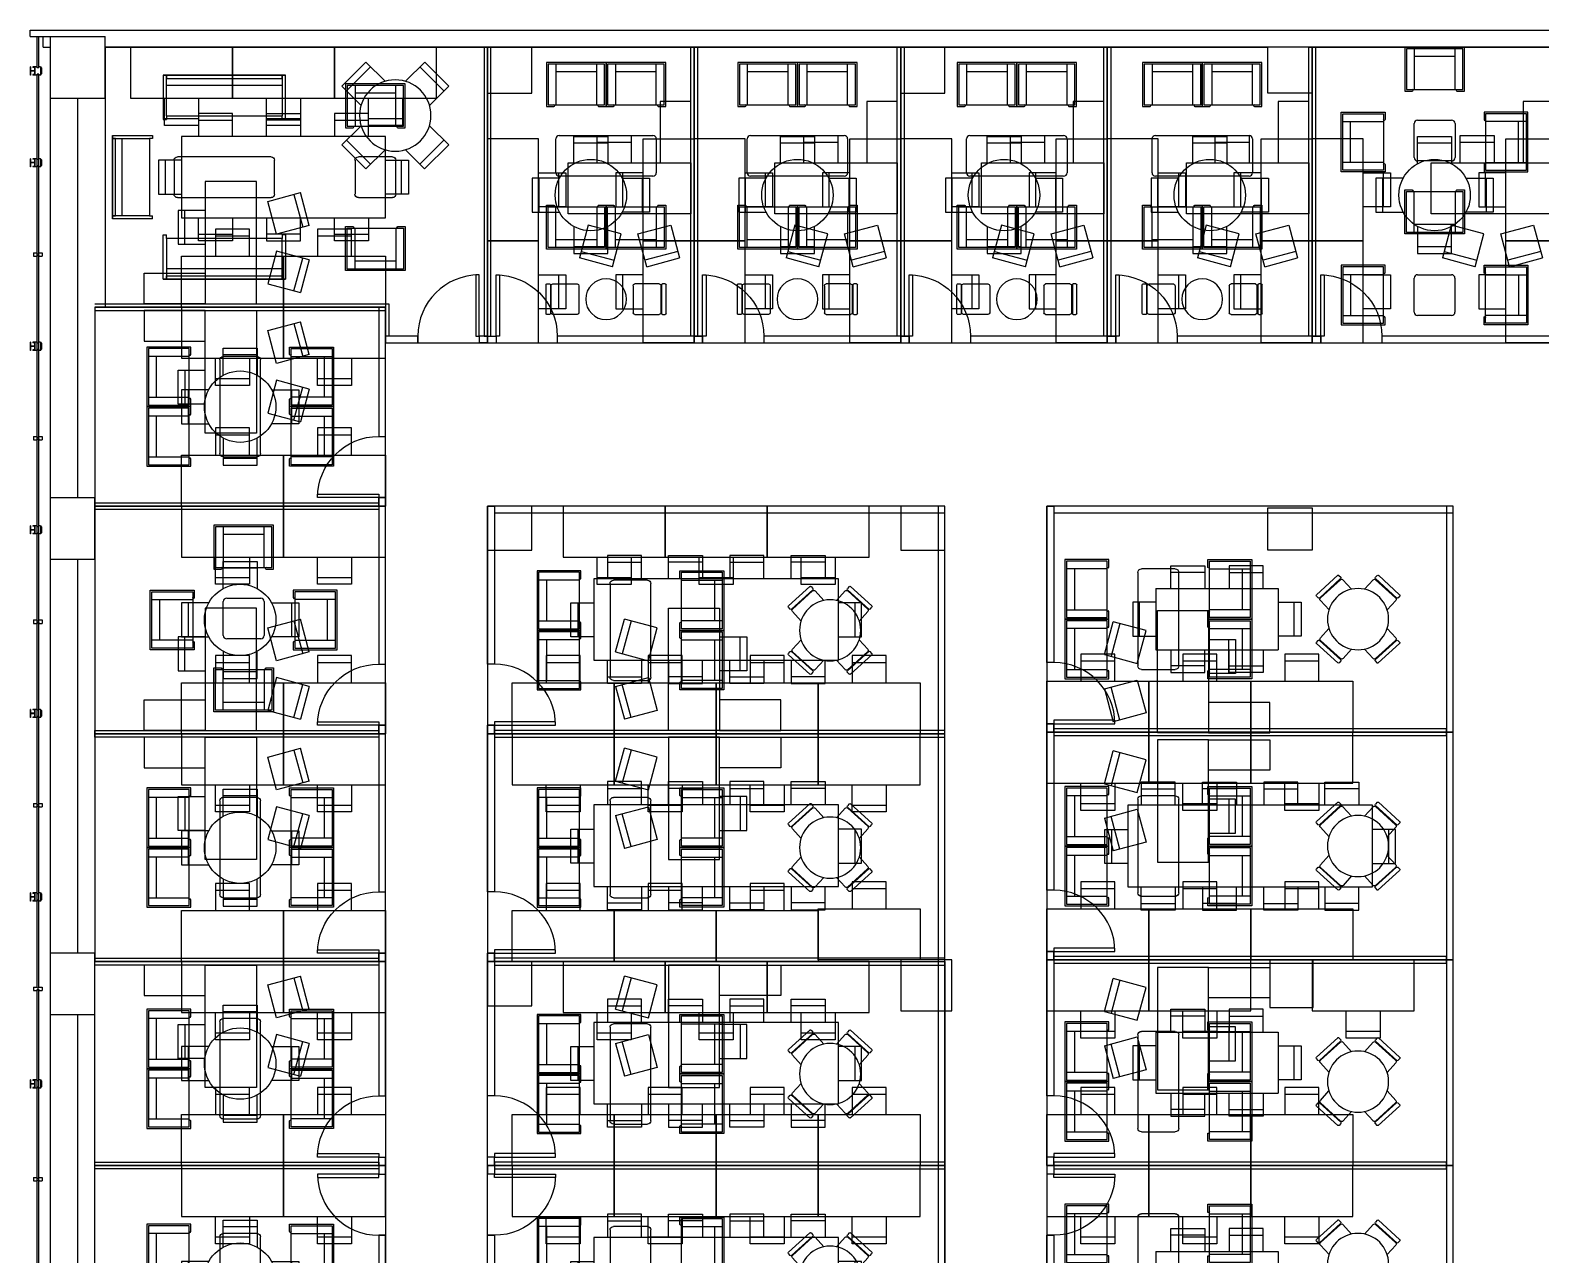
# Model space of a CAD drawing. Header units: feet. Extents: x 0 to 197, y 0 to 205.
# Drawn here: x -0.3 to 73.7, y 144.5 to 204.5 of the extents above; entities that cross this region are included whole.
import ezdxf

# ---------------------------------------------------------------- set-up
doc = ezdxf.new("R2010")
doc.units = ezdxf.units.FT
doc.header["$LTSCALE"] = 0.003281
doc.header["$MEASUREMENT"] = 0
for name, color, linetype, true_color in [('0-PF-CELLULAR$0-PF-CELL', 6, 'Continuous', 0xff00ff), ('0-PF-PARITION-WALLS', 70, 'Continuous', 0x7fff00), ('FURN$0-FURN-BENCHING', 15, 'Continuous', 0xbf3f3f), ('FURN$0-FURN-BREAKOUT', 18, 'Continuous', 0x000000), ('FURN$0-FURN-CONFERENCE', 4, 'Continuous', 0x00ffff), ('FURN$0-FURN-OFFICE', 254, 'Continuous', 0xbfbfff), ('PF-PLAN$0-PF-DARK', 18, 'Continuous', 0x000000), ('PF-PLAN$0-PF-LIGHT', 254, 'Continuous', 0xe6e6e6), ('PF-PLAN$0-PF-MEDIUM', 9, 'Continuous', 0xbebebe)]:
    doc.layers.add(name, color=color, linetype=linetype, true_color=true_color)

# ---------------------------------------------------------------- blocks, each defined once
blk = doc.blocks.new('FLOORED-FURN-BENCHING')
at = {"layer": 'FURN$0-FURN-BENCHING'}
blk.add_line((0.333, 0), (0.333, 1.667), dxfattribs=at)
for points in [[(3.833, 3.333), (3.833, -1.667), (1.333, -1.667), (1.333, 3.333), (3.833, 3.333)], [(1.333, 1.667), (0, 1.667), (0, 0), (1.333, 0)]]:
    blk.add_lwpolyline(points, dxfattribs=at)
blk = doc.blocks.new('FLOORED-FURN-BREAKOUT-THREE-COUCH')
at = {"layer": 'FURN$0-FURN-BREAKOUT'}
for p, q in [((7.044, 8.482), (2.956, 8.482)), ((2.956, 8.482), (2.956, 6.514)), ((2.956, 8.482), (3.107, 8.482)), ((3.107, 8.482), (3.107, 6.669)), ((3.107, 8.331), (3.107, 8.482)), ((3.107, 8.482), (6.893, 8.482)), ((6.893, 8.331), (3.107, 8.331)), ((6.893, 6.669), (6.893, 8.482)), ((6.893, 8.482), (7.044, 8.482)), ((6.893, 8.482), (6.893, 8.331)), ((7.044, 6.514), (7.044, 8.482)), ((3.107, 8.028), (6.893, 8.028)), ((3.107, 6.514), (3.107, 6.665)), ((3.107, 6.665), (6.893, 6.665)), ((6.893, 6.665), (6.893, 6.514)), ((0, 6), (0, 0)), ((0, 5.833), (0, 6)), ((0, 6), (2.167, 6)), ((2.167, 6), (2.167, 5.833)), ((2.956, 6.514), (3.107, 6.514)), ((7.044, 6.514), (6.893, 6.514)), ((7.833, 6), (7.833, 5.833)), ((10, 6), (7.833, 6)), ((10, 5.833), (10, 6)), ((10, 6), (10, 0)), ((1.996, 5.833), (0, 5.833)), ((0, 5.833), (0.167, 5.833)), ((0, 0.167), (0, 5.833)), ((0.167, 5.833), (0.167, 0.167)), ((0.5, 0.167), (0.5, 5.833)), ((2, 0.167), (2, 5.833)), ((2, 5.833), (2.167, 5.833)), ((4, 0.705), (4, 5.295)), ((4.167, 5.462), (5.833, 5.462)), ((6, 5.295), (6, 0.705)), ((8, 5.833), (7.833, 5.833)), ((8, 0.167), (8, 5.833)), ((8.004, 5.833), (10, 5.833)), ((9.5, 0.167), (9.5, 5.833)), ((9.833, 5.833), (9.833, 0.167)), ((10, 5.833), (9.833, 5.833)), ((10, 0.167), (10, 5.833)), ((0, 0), (0, 0.167)), ((0, 0.167), (1.996, 0.167)), ((0.167, 0.167), (0, 0.167)), ((2.167, 0), (0, 0)), ((2.167, 0.167), (2, 0.167)), ((2.167, 0), (2.167, 0.167)), ((5.833, 0.538), (4.167, 0.538)), ((7.833, 0.167), (8, 0.167)), ((7.833, 0), (7.833, 0.167)), ((7.833, 0), (10, 0)), ((10, 0.167), (8.004, 0.167)), ((9.833, 0.167), (10, 0.167)), ((10, 0), (10, 0.167))]:
    blk.add_line(p, q, dxfattribs=at)
for centre, start, end in [((4.167, 5.295), 90, 180), ((5.833, 5.295), 0, 90), ((4.167, 0.705), 180, 270), ((5.833, 0.705), 270, 0)]:
    blk.add_arc(centre, 0.167, start, end, dxfattribs=at)
blk = doc.blocks.new('FLOORED-FURN-BREAKOUT-LOUNGE-TWO')
at = {"layer": 'FURN$0-FURN-BREAKOUT'}
for p, q in [((0.462, 9.077), (0.462, 7.077)), ((2.462, 7.077), (2.462, 9.077)), ((2.462, 8.692), (0.462, 8.692)), ((0.462, 3.744), (0.462, 5.41)), ((0.628, 5.577), (2.295, 5.577)), ((2.462, 5.41), (2.462, 3.744)), ((2.295, 3.577), (0.628, 3.577)), ((0.462, 0.077), (0.462, 2.077)), ((2.462, 2.077), (2.462, 0.077)), ((2.462, 0.462), (0.462, 0.462))]:
    blk.add_line(p, q, dxfattribs=at)
for points in [[(2.557, 7.077, 1), (2.557, 7), (2.923, 7), (2.923, 9.154), (0, 9.154), (0, 7), (0.365, 7, 1), (0.365, 7.077)], [(2.557, 2.077, -1), (2.557, 2.154), (2.923, 2.154), (2.923, 0), (0, 0), (0, 2.154), (0.365, 2.154, -1), (0.365, 2.077)]]:
    blk.add_lwpolyline(points, format="xyb", dxfattribs=at)
for points in [[(2.846, 9.077), (0.077, 9.077), (0.077, 7.077), (2.846, 7.077), (2.846, 9.077)], [(2.846, 0.077), (0.077, 0.077), (0.077, 2.077), (2.846, 2.077), (2.846, 0.077)]]:
    blk.add_lwpolyline(points, dxfattribs=at)
for centre, start, end in [((0.628, 5.41), 90, 180), ((2.295, 5.41), 0, 90), ((0.628, 3.744), 180, 270), ((2.295, 3.744), 270, 0)]:
    blk.add_arc(centre, 0.167, start, end, dxfattribs=at)
blk = doc.blocks.new('FLOORED-FURN-BREAKOUT-LOUNGE-FOUR')
at = {"layer": 'FURN$0-FURN-BREAKOUT'}
for p, q in [((0.462, 9.077), (0.462, 7.077)), ((2.462, 7.077), (2.462, 9.077)), ((2.462, 8.692), (0.462, 8.692)), ((-3.038, 5.506), (-1.038, 5.506)), ((-2.654, 3.506), (-2.654, 5.506)), ((0.462, 3.744), (0.462, 5.41)), ((0.628, 5.577), (2.295, 5.577)), ((2.462, 5.41), (2.462, 3.744)), ((5.962, 5.506), (3.962, 5.506)), ((5.577, 3.506), (5.577, 5.506)), ((-1.038, 3.506), (-3.038, 3.506)), ((2.295, 3.577), (0.628, 3.577)), ((3.962, 3.506), (5.962, 3.506)), ((0.462, 0.077), (0.462, 2.077)), ((2.462, 2.077), (2.462, 0.077)), ((2.462, 0.462), (0.462, 0.462))]:
    blk.add_line(p, q, dxfattribs=at)
for points in [[(2.557, 7.077, 1), (2.557, 7), (2.923, 7), (2.923, 9.154), (0, 9.154), (0, 7), (0.365, 7, 1), (0.365, 7.077)], [(-1.038, 3.41, -1), (-0.962, 3.41), (-0.962, 3.044), (-3.115, 3.044), (-3.115, 5.967), (-0.962, 5.967), (-0.962, 5.602, -1), (-1.038, 5.602)], [(3.962, 3.41, 1), (3.885, 3.41), (3.885, 3.044), (6.038, 3.044), (6.038, 5.967), (3.885, 5.967), (3.885, 5.602, 1), (3.962, 5.602)], [(2.557, 2.077, -1), (2.557, 2.154), (2.923, 2.154), (2.923, 0), (0, 0), (0, 2.154), (0.365, 2.154, -1), (0.365, 2.077)]]:
    blk.add_lwpolyline(points, format="xyb", dxfattribs=at)
for points in [[(2.846, 9.077), (0.077, 9.077), (0.077, 7.077), (2.846, 7.077), (2.846, 9.077)], [(-3.038, 3.121), (-3.038, 5.89), (-1.038, 5.89), (-1.038, 3.121), (-3.038, 3.121)], [(5.962, 3.121), (5.962, 5.89), (3.962, 5.89), (3.962, 3.121), (5.962, 3.121)], [(2.846, 0.077), (0.077, 0.077), (0.077, 2.077), (2.846, 2.077), (2.846, 0.077)]]:
    blk.add_lwpolyline(points, dxfattribs=at)
for centre, start, end in [((0.628, 5.41), 90, 180), ((2.295, 5.41), 0, 90), ((0.628, 3.744), 180, 270), ((2.295, 3.744), 270, 0)]:
    blk.add_arc(centre, 0.167, start, end, dxfattribs=at)
blk = doc.blocks.new('FLOORED-FURN-BREAKOUT-LOUNGE-FOUR-ACROSS')
at = {"layer": 'FURN$0-FURN-BREAKOUT'}
for p, q in [((-2.462, 9.077), (-2.462, 7.077)), ((-0.462, 7.077), (-0.462, 9.077)), ((0.462, 9.077), (0.462, 7.077)), ((2.462, 7.077), (2.462, 9.077)), ((-0.462, 8.692), (-2.462, 8.692)), ((2.462, 8.692), (0.462, 8.692)), ((-2.462, 3.744), (-2.462, 5.41)), ((-2.295, 5.577), (2.295, 5.577)), ((2.462, 5.41), (2.462, 3.744)), ((2.295, 3.577), (-2.295, 3.577)), ((-2.462, 0.077), (-2.462, 2.077)), ((-0.462, 2.077), (-0.462, 0.077)), ((0.462, 0.077), (0.462, 2.077)), ((2.462, 2.077), (2.462, 0.077)), ((-0.462, 0.462), (-2.462, 0.462)), ((2.462, 0.462), (0.462, 0.462))]:
    blk.add_line(p, q, dxfattribs=at)
for points in [[(-0.366, 7.077, 1), (-0.366, 7), (0, 7), (0, 9.154), (-2.923, 9.154), (-2.923, 7), (-2.558, 7, 1), (-2.558, 7.077)], [(2.557, 7.077, 1), (2.557, 7), (2.923, 7), (2.923, 9.154), (0, 9.154), (0, 7), (0.365, 7, 1), (0.365, 7.077)], [(-0.366, 2.077, -1), (-0.366, 2.154), (0, 2.154), (0, 0), (-2.923, 0), (-2.923, 2.154), (-2.558, 2.154, -1), (-2.558, 2.077)], [(2.557, 2.077, -1), (2.557, 2.154), (2.923, 2.154), (2.923, 0), (0, 0), (0, 2.154), (0.365, 2.154, -1), (0.365, 2.077)]]:
    blk.add_lwpolyline(points, format="xyb", dxfattribs=at)
for points in [[(-0.077, 9.077), (-2.846, 9.077), (-2.846, 7.077), (-0.077, 7.077), (-0.077, 9.077)], [(2.846, 9.077), (0.077, 9.077), (0.077, 7.077), (2.846, 7.077), (2.846, 9.077)], [(-0.077, 0.077), (-2.846, 0.077), (-2.846, 2.077), (-0.077, 2.077), (-0.077, 0.077)], [(2.846, 0.077), (0.077, 0.077), (0.077, 2.077), (2.846, 2.077), (2.846, 0.077)]]:
    blk.add_lwpolyline(points, dxfattribs=at)
for centre, start, end in [((-2.295, 5.41), 90, 180), ((2.295, 5.41), 0, 90), ((-2.295, 3.744), 180, 270), ((2.295, 3.744), 270, 0)]:
    blk.add_arc(centre, 0.167, start, end, dxfattribs=at)
blk = doc.blocks.new('FLOORED-FURN-BREAKOUT-TWO-SEAT')
at = {"layer": 'FURN$0-FURN-BREAKOUT'}
for p, q in [((-0.75, 5.838), (-0.75, 5.71)), ((-0.75, 5.547), (-0.75, 4.356)), ((0.706, 5.883), (-0.706, 5.883)), ((-0.706, 5.666), (0.706, 5.666)), ((0.662, 5.635), (-0.662, 5.635)), ((0.75, 5.71), (0.75, 5.838)), ((0.75, 4.356), (0.75, 5.547)), ((-0.662, 4.268), (0.662, 4.268)), ((-0.75, 0.335), (-0.75, 1.527)), ((-0.662, 1.615), (0.662, 1.615)), ((0.75, 1.527), (0.75, 0.335)), ((-0.75, 0.044), (-0.75, 0.172)), ((-0.706, 0.216), (0.706, 0.216)), ((0.706, 0), (-0.706, 0)), ((0.662, 0.247), (-0.662, 0.247)), ((0.75, 0.172), (0.75, 0.044))]:
    blk.add_line(p, q, dxfattribs=at)
blk.add_circle((0, 2.939), 1, dxfattribs=at)
for centre, radius, start, end in [((-0.706, 5.838), 0.0441, 90, 180), ((-0.706, 5.71), 0.0441, 180, 270), ((-0.662, 5.547), 0.0882, 90, 180), ((0.662, 5.547), 0.0882, 0, 90), ((0.706, 5.838), 0.0441, 0, 90), ((0.706, 5.71), 0.0441, 270, 0), ((-0.662, 4.356), 0.0882, 180, 270), ((0.662, 4.356), 0.0882, 270, 360), ((-0.662, 1.527), 0.0882, 90, 180), ((0.662, 1.527), 0.0882, 0, 90), ((-0.662, 0.335), 0.0882, 180, 270), ((-0.706, 0.172), 0.0441, 90, 180), ((-0.706, 0.044), 0.0441, 180, 270), ((0.662, 0.335), 0.0882, 270, 0), ((0.706, 0.172), 0.0441, 360, 90), ((0.706, 0.044), 0.0441, 270, 360)]:
    blk.add_arc(centre, radius, start, end, dxfattribs=at)
blk = doc.blocks.new('FLOORED-FURN-BREAKOUT-FOUR-SEAT')
at = {"layer": 'FURN$0-FURN-BREAKOUT'}
for p, q in [((-2.147, 2.492), (-1.199, 3.538)), ((-1.039, 3.392), (-1.987, 2.346)), ((-1.934, 2.358), (-1.046, 3.339)), ((-1.137, 3.541), (-1.042, 3.455)), ((-0.921, 3.345), (-0.459, 2.927)), ((0.455, 2.923), (0.919, 3.347)), ((1.989, 2.352), (1.037, 3.395)), ((1.04, 3.457), (1.135, 3.543)), ((1.044, 3.341), (1.936, 2.364)), ((1.197, 3.54), (2.149, 2.498)), ((-2.049, 2.343), (-2.144, 2.429)), ((-1.467, 1.815), (-1.928, 2.234)), ((1.931, 2.239), (1.467, 1.815)), ((2.146, 2.435), (2.051, 2.349)), ((-1.467, 1.185), (-1.928, 0.766)), ((1.931, 0.761), (1.467, 1.185)), ((-2.147, 0.508), (-1.199, -0.538)), ((-2.049, 0.657), (-2.144, 0.571)), ((-1.039, -0.392), (-1.987, 0.654)), ((-1.934, 0.642), (-1.046, -0.339)), ((-0.921, -0.345), (-0.459, 0.073)), ((0.455, 0.077), (0.919, -0.347)), ((1.989, 0.648), (1.037, -0.395)), ((1.044, -0.341), (1.936, 0.636)), ((1.197, -0.54), (2.149, 0.502)), ((2.146, 0.565), (2.051, 0.651)), ((-1.137, -0.541), (-1.042, -0.455)), ((1.04, -0.457), (1.135, -0.543))]:
    blk.add_line(p, q, dxfattribs=at)
blk.add_circle((0, 1.5), 1.5, dxfattribs=at)
for centre, radius, start, end in [((-1.167, 3.508), 0.0441, 47.81673, 137.81673), ((-0.98, 3.28), 0.0882, 47.81673, 137.81673), ((-1.072, 3.422), 0.0441, 317.81673, 47.81673), ((0.979, 3.282), 0.0882, 42.3913, 132.3913), ((1.07, 3.424), 0.0441, 132.3913, 222.3913), ((1.164, 3.511), 0.0441, 42.3913, 132.3913), ((-2.115, 2.462), 0.0441, 137.81673, 227.81673), ((-2.02, 2.376), 0.0441, 227.81673, 317.81673), ((-1.869, 2.299), 0.0882, 137.81673, 227.81673), ((1.871, 2.304), 0.0882, 312.3913, 42.3913), ((2.022, 2.382), 0.0441, 222.3913, 312.3913), ((2.116, 2.468), 0.0441, 312.3913, 42.3913), ((-1.869, 0.701), 0.0882, 132.18327, 222.18327), ((1.871, 0.696), 0.0882, 317.6087, 47.6087), ((-2.115, 0.538), 0.0441, 132.18327, 222.18327), ((-2.02, 0.624), 0.0441, 42.18327, 132.18327), ((2.022, 0.618), 0.0441, 47.6087, 137.6087), ((2.116, 0.532), 0.0441, 317.6087, 47.6087), ((-1.167, -0.508), 0.0441, 222.18327, 312.18327), ((-0.98, -0.28), 0.0882, 222.18327, 312.18327), ((-1.072, -0.422), 0.0441, 312.18327, 42.18327), ((0.979, -0.282), 0.0882, 227.6087, 317.6087), ((1.07, -0.424), 0.0441, 137.6087, 227.6087), ((1.164, -0.511), 0.0441, 227.6087, 317.6087)]:
    blk.add_arc(centre, radius, start, end, dxfattribs=at)
blk = doc.blocks.new('FLOORED-3_ DOOR 01')
at = {"layer": '0-PF-PARITION-WALLS'}
for p, q in [((-39, 0), (-39, -4)), ((2, 0), (-3, 0)), ((-3, 0), (-3, -4)), ((2, 0), (2, -4)), ((2, -4), (-3, -4))]:
    blk.add_line(p, q, dxfattribs=at)
blk.add_lwpolyline([(-3, 0), (-3, 36), (-5, 36), (-5, 0), (-3, 0)], dxfattribs=at)
blk.add_arc((-3, 0), 36, 90, 180, dxfattribs=at)
blk = doc.blocks.new('FLOORED-ASSEMBLY-PRIVATE-OFFICE-SMALL')
at = {"layer": 'FURN$0-FURN-OFFICE'}
for p, q in [((7.343, 5.367), (7.775, 3.757)), ((8.097, 3.843), (7.665, 5.453)), ((2, 2.917), (2, 4.583)), ((7.343, 0.633), (7.775, 2.243)), ((8.097, 2.157), (7.665, 0.547))]:
    blk.add_line(p, q, dxfattribs=at)
for points in [[(5.5, 6), (3, 6), (3, 0), (5.5, 0), (5.5, 6)], [(8.097, 3.843), (6.487, 3.412), (6.056, 5.022), (7.665, 5.453)], [(3, 4.583), (1.667, 4.583), (1.667, 2.917), (3, 2.917)], [(8.097, 2.157), (6.487, 2.588), (6.056, 0.978), (7.665, 0.547)], [(3, 0), (0, 0), (0, 1.5), (3, 1.5)]]:
    blk.add_lwpolyline(points, dxfattribs=at)
blk = doc.blocks.new('FLOORED-ASSEMBLY-PRIVATE-OFFICE-BREAKOUT')
at = {"layer": 'FURN$0-FURN-OFFICE'}
for p, q in [((0.833, 5.411), (-0.833, 5.411)), ((-2.539, 2.039), (-2.539, 3.706)), ((2.539, 2.039), (2.539, 3.706)), ((0.833, 0.333), (-0.833, 0.333))]:
    blk.add_line(p, q, dxfattribs=at)
for points in [[(-0.833, 4.411), (-0.833, 5.744), (0.833, 5.744), (0.833, 4.411)], [(-1.539, 3.706), (-2.872, 3.706), (-2.872, 2.039), (-1.539, 2.039)], [(1.539, 3.706), (2.872, 3.706), (2.872, 2.039), (1.539, 2.039)], [(-0.833, 1.333), (-0.833, 0), (0.833, 0), (0.833, 1.333)]]:
    blk.add_lwpolyline(points, dxfattribs=at)
for start, end in [(45, 225), (225, 45)]:
    blk.add_arc((0, 2.872), 1.75, start, end, dxfattribs=at)
blk = doc.blocks.new('FLOORED-FURN-TWELVE-SEAT-CONFERENCE')
at = {"layer": 'FURN$0-FURN-CONFERENCE'}
for p, q in [((1.789, 5.949), (3.456, 5.949)), ((6.456, 5.949), (4.789, 5.949)), ((7.789, 5.949), (9.456, 5.949)), ((12.456, 5.949), (10.789, 5.949)), ((0.333, 2.327), (0.333, 3.994)), ((13.911, 2.327), (13.911, 3.994)), ((1.789, 0.333), (3.456, 0.333)), ((6.456, 0.333), (4.789, 0.333)), ((7.789, 0.333), (9.456, 0.333)), ((12.456, 0.333), (10.789, 0.333))]:
    blk.add_line(p, q, dxfattribs=at)
for points in [[(3.456, 5.161), (3.456, 6.283), (1.789, 6.283), (1.789, 5.161)], [(4.789, 5.161), (4.789, 6.283), (6.456, 6.283), (6.456, 5.161)], [(9.456, 5.161), (9.456, 6.283), (7.789, 6.283), (7.789, 5.161)], [(10.789, 5.161), (10.789, 6.283), (12.456, 6.283), (12.456, 5.161)], [(1.122, 1.141), (13.122, 1.141), (13.122, 5.141), (1.122, 5.141), (1.122, 1.141)], [(1.122, 3.994), (0, 3.994), (0, 2.327), (1.122, 2.327)], [(13.122, 3.994), (14.244, 3.994), (14.244, 2.327), (13.122, 2.327)], [(3.456, 1.122), (3.456, 0), (1.789, 0), (1.789, 1.122)], [(4.789, 1.122), (4.789, 0), (6.456, 0), (6.456, 1.122)], [(9.456, 1.122), (9.456, 0), (7.789, 0), (7.789, 1.122)], [(10.789, 1.122), (10.789, 0), (12.456, 0), (12.456, 1.122)]]:
    blk.add_lwpolyline(points, dxfattribs=at)
blk = doc.blocks.new('FLOORED-FURN-SIX-SEAT-CONFERENCE-SQUARE')
at = {"layer": 'FURN$0-FURN-CONFERENCE'}
for p, q in [((2.406, 3.789), (0.739, 3.789)), ((3.594, 3.789), (5.261, 3.789)), ((0, 3), (0, 0)), ((0, 3), (6, 3)), ((6, 3), (6, 0)), ((-0.789, 0.667), (-0.789, 2.333)), ((6.789, 0.667), (6.789, 2.333)), ((0, 0), (6, 0)), ((2.406, -0.789), (0.739, -0.789)), ((3.594, -0.789), (5.261, -0.789))]:
    blk.add_line(p, q, dxfattribs=at)
for points in [[(0.739, 3), (0.739, 4.122), (2.406, 4.122), (2.406, 3)], [(5.261, 3), (5.261, 4.122), (3.594, 4.122), (3.594, 3)], [(0, 2.333), (-1.122, 2.333), (-1.122, 0.667), (0, 0.667)], [(6, 2.333), (7.122, 2.333), (7.122, 0.667), (6, 0.667)], [(0.739, 0), (0.739, -1.122), (2.406, -1.122), (2.406, 0)], [(5.261, 0), (5.261, -1.122), (3.594, -1.122), (3.594, 0)]]:
    blk.add_lwpolyline(points, dxfattribs=at)
blk = doc.blocks.new('FLOORED-FURN-EIGHT-SEAT-CONFERENCE-SQUARE')
at = {"layer": 'FURN$0-FURN-CONFERENCE'}
for p, q in [((0.833, 4.789), (2.5, 4.789)), ((5.833, 4.789), (4.167, 4.789)), ((7.5, 4.789), (9.167, 4.789)), ((10, 4), (0, 4)), ((0, 4), (0, 0)), ((10, 0), (10, 4)), ((-0.789, 1.167), (-0.789, 2.833)), ((10.789, 1.167), (10.789, 2.833)), ((0, 0), (10, 0)), ((0.833, -0.789), (2.5, -0.789)), ((5.833, -0.789), (4.167, -0.789)), ((7.5, -0.789), (9.167, -0.789))]:
    blk.add_line(p, q, dxfattribs=at)
for points in [[(2.5, 4), (2.5, 5.122), (0.833, 5.122), (0.833, 4)], [(4.167, 4), (4.167, 5.122), (5.833, 5.122), (5.833, 4)], [(9.167, 4), (9.167, 5.122), (7.5, 5.122), (7.5, 4)], [(0, 2.833), (-1.122, 2.833), (-1.122, 1.167), (0, 1.167)], [(10, 2.833), (11.122, 2.833), (11.122, 1.167), (10, 1.167)], [(2.5, 0), (2.5, -1.122), (0.833, -1.122), (0.833, 0)], [(4.167, 0), (4.167, -1.122), (5.833, -1.122), (5.833, 0)], [(9.167, 0), (9.167, -1.122), (7.5, -1.122), (7.5, 0)]]:
    blk.add_lwpolyline(points, dxfattribs=at)
blk = doc.blocks.new('FLOORED-FURN-FOUR-SEAT-CONFERENCE 01')
at = {"layer": 'FURN$0-FURN-CONFERENCE'}
for p, q in [((1.667, 5.411), (0, 5.411)), ((-1.706, 2.039), (-1.706, 3.706)), ((3.372, 2.039), (3.372, 3.706)), ((1.667, 0.333), (0, 0.333))]:
    blk.add_line(p, q, dxfattribs=at)
for points in [[(0, 4.411), (0, 5.744), (1.667, 5.744), (1.667, 4.411)], [(-0.706, 3.706), (-2.039, 3.706), (-2.039, 2.039), (-0.706, 2.039)], [(2.372, 3.706), (3.706, 3.706), (3.706, 2.039), (2.372, 2.039)], [(0, 1.333), (0, 0), (1.667, 0), (1.667, 1.333)]]:
    blk.add_lwpolyline(points, dxfattribs=at)
blk.add_circle((0.833, 2.872), 1.75, dxfattribs=at)

msp = doc.modelspace()

# ---------------------------------------------------------------- linework, layer by layer
at = {"layer": '0-PF-CELLULAR$0-PF-CELL'}
for points in [[(3.344, 190.918), (17.084, 190.918), (17.084, 189.167), (22.084, 189.167), (22.084, 203.667), (3.344, 203.667), (3.344, 190.918)], [(22.084, 189.167), (32.209, 189.167), (32.209, 203.667), (22.084, 203.667), (22.084, 189.167)], [(32.209, 189.167), (42.334, 189.167), (42.334, 203.667), (32.209, 203.667), (32.209, 189.167)], [(42.334, 189.167), (52.459, 189.167), (52.459, 203.667), (42.334, 203.667), (42.334, 189.167)], [(52.459, 189.167), (62.5, 189.167), (62.5, 203.667), (52.459, 203.667), (52.459, 189.167)], [(62.5, 189.167), (74.5, 189.167), (74.5, 203.667), (62.5, 203.667), (62.5, 189.167)], [(2.834, 181.167), (17.084, 181.167), (17.084, 190.918), (2.834, 190.918), (2.834, 181.167)], [(2.834, 170.005), (17.084, 170.005), (17.084, 181.167), (2.834, 181.167), (2.834, 170.005)], [(22.084, 170.005), (44.5, 170.005), (44.5, 181.167), (22.084, 181.167), (22.084, 170.005)], [(49.5, 170.08), (69.417, 170.08), (69.417, 181.167), (49.5, 181.167), (49.5, 170.08)], [(2.834, 158.834), (17.084, 158.834), (17.084, 170.005), (2.834, 170.005), (2.834, 158.834)], [(22.084, 158.834), (44.5, 158.834), (44.5, 170.005), (22.084, 170.005), (22.084, 158.834)], [(49.5, 158.917), (69.417, 158.917), (69.417, 170.08), (49.5, 170.08), (49.5, 158.917)], [(17.084, 148.834), (2.834, 148.834), (2.834, 158.834), (17.084, 158.834), (17.084, 148.834)], [(44.5, 148.834), (22.084, 148.834), (22.084, 158.834), (44.5, 158.834), (44.5, 148.834)], [(49.5, 148.834), (69.417, 148.834), (69.417, 158.917), (49.5, 158.917), (49.5, 148.834)], [(17.084, 137.751), (2.834, 137.751), (2.834, 148.834), (17.084, 148.834), (17.084, 137.751)], [(44.5, 137.751), (22.084, 137.751), (22.084, 148.834), (44.5, 148.834), (44.5, 137.751)], [(49.5, 137.417), (69.417, 137.417), (69.417, 148.834), (49.5, 148.834), (49.5, 137.417)]]:
    msp.add_lwpolyline(points, dxfattribs=at)
at = {"layer": '0-PF-PARITION-WALLS'}
for p, q in [((22.084, 203.667), (22.084, 189.501)), ((32.209, 203.667), (32.209, 189.501)), ((42.334, 203.667), (42.334, 189.501)), ((52.459, 203.667), (52.459, 189.501)), ((62.5, 203.667), (62.5, 189.501)), ((2.834, 191.085), (17.084, 191.085)), ((2.834, 190.918), (17.084, 190.918)), ((2.834, 190.751), (17.084, 190.751)), ((16.75, 181.167), (2.834, 181.167)), ((16.75, 170.005), (2.834, 170.005)), ((22.417, 170.005), (44.5, 170.005)), ((49.834, 170.08), (69.084, 170.08)), ((16.75, 158.834), (2.834, 158.834)), ((22.417, 158.834), (44.5, 158.834)), ((49.834, 158.917), (69.084, 158.917)), ((16.75, 148.834), (2.834, 148.834)), ((22.417, 148.834), (44.5, 148.834)), ((49.834, 148.834), (69.084, 148.834))]:
    msp.add_line(p, q, dxfattribs=at)
for points in [[(21.917, 189.501), (22.25, 189.501), (22.25, 203.667), (21.917, 203.667), (21.917, 189.501)], [(32.375, 189.501), (32.042, 189.501), (32.042, 203.667), (32.375, 203.667), (32.375, 189.501)], [(42.5, 189.501), (42.167, 189.501), (42.167, 203.667), (42.5, 203.667), (42.5, 189.501)], [(52.625, 189.501), (52.292, 189.501), (52.292, 203.667), (52.625, 203.667), (52.625, 189.501)], [(62.667, 189.501), (62.334, 189.501), (62.334, 203.667), (62.667, 203.667), (62.667, 189.501)], [(17.084, 191.085), (17.25, 191.085), (17.25, 189.501)], [(16.75, 184.584), (17.084, 184.584), (17.084, 190.918), (16.75, 190.918), (16.75, 184.584)], [(17.084, 189.167), (18.667, 189.167), (18.667, 189.501), (17.084, 189.501), (17.084, 189.167)], [(25.5, 189.167), (32.625, 189.167), (32.625, 189.501), (25.5, 189.501), (25.5, 189.167)], [(35.625, 189.167), (42.75, 189.167), (42.75, 189.501), (35.625, 189.501), (35.625, 189.167)], [(45.75, 189.167), (52.875, 189.167), (52.875, 189.501), (45.75, 189.501), (45.75, 189.167)], [(55.875, 189.167), (62.917, 189.167), (62.917, 189.501), (55.875, 189.501), (55.875, 189.167)], [(65.917, 189.167), (74.917, 189.167), (74.917, 189.501), (65.917, 189.501), (65.917, 189.167)], [(16.75, 173.421), (17.084, 173.421), (17.084, 181.584), (16.75, 181.584), (16.75, 173.421)], [(16.75, 181.001), (2.834, 181.001), (2.834, 181.334), (16.75, 181.334), (16.75, 181.001)], [(22.417, 173.421), (22.084, 173.421), (22.084, 181.167), (22.417, 181.167), (22.417, 173.421)], [(22.417, 180.834), (44.5, 180.834), (44.5, 181.167), (22.417, 181.167), (22.417, 180.834)], [(44.5, 181.167), (44.167, 181.167), (44.167, 41.751), (44.5, 41.751), (44.5, 181.167)], [(49.834, 173.497), (49.5, 173.497), (49.5, 181.167), (49.834, 181.167), (49.834, 173.497)], [(49.834, 180.834), (69.417, 180.834), (69.417, 181.167), (49.834, 181.167), (49.834, 180.834)], [(69.417, 181.167), (69.084, 181.167), (69.084, 42.084), (69.417, 42.084), (69.417, 181.167)], [(16.75, 162.251), (17.084, 162.251), (17.084, 170.421), (16.75, 170.421), (16.75, 162.251)], [(22.417, 162.251), (22.084, 162.251), (22.084, 170.421), (22.417, 170.421), (22.417, 162.251)], [(49.834, 162.334), (49.5, 162.334), (49.5, 170.497), (49.834, 170.497), (49.834, 162.334)], [(16.75, 169.838), (2.834, 169.838), (2.834, 170.171), (16.75, 170.171), (16.75, 169.838)], [(22.417, 169.838), (44.5, 169.838), (44.5, 170.171), (22.417, 170.171), (22.417, 169.838)], [(49.834, 169.913), (69.084, 169.913), (69.084, 170.247), (49.834, 170.247), (49.834, 169.913)], [(16.75, 152.251), (17.084, 152.251), (17.084, 159.251), (16.75, 159.251), (16.75, 152.251)], [(22.417, 152.251), (22.084, 152.251), (22.084, 159.251), (22.417, 159.251), (22.417, 152.251)], [(49.834, 152.251), (49.5, 152.251), (49.5, 159.334), (49.834, 159.334), (49.834, 152.251)], [(16.75, 158.667), (2.834, 158.667), (2.834, 159.001), (16.75, 159.001), (16.75, 158.667)], [(22.417, 158.667), (44.5, 158.667), (44.5, 159.001), (22.417, 159.001), (22.417, 158.667)], [(49.834, 158.751), (69.084, 158.751), (69.084, 159.084), (49.834, 159.084), (49.834, 158.751)], [(16.75, 148.667), (2.834, 148.667), (2.834, 149.001), (16.75, 149.001), (16.75, 148.667)], [(22.417, 148.667), (44.5, 148.667), (44.5, 149.001), (22.417, 149.001), (22.417, 148.667)], [(49.834, 148.667), (69.084, 148.667), (69.084, 149.001), (49.834, 149.001), (49.834, 148.667)], [(16.75, 124.751), (17.084, 124.751), (17.084, 145.417), (16.75, 145.417), (16.75, 124.751)], [(22.417, 124.751), (22.084, 124.751), (22.084, 145.417), (22.417, 145.417), (22.417, 124.751)], [(49.834, 124.751), (49.5, 124.751), (49.5, 145.417), (49.834, 145.417), (49.834, 124.751)]]:
    msp.add_lwpolyline(points, dxfattribs=at)
at = {"layer": 'PF-PLAN$0-PF-DARK', "linetype": 'Continuous'}
for p, q in [((-0.333, 204.501), (98.334, 204.501)), ((-0.333, 204.188), (-0.333, 204.501)), ((-0.333, 204.188), (3.344, 204.188)), ((0.667, 0.667), (0.667, 204.188)), ((3.344, 201.167), (3.344, 204.188)), ((3.344, 203.667), (60.334, 203.667)), ((22.084, 201.417), (22.084, 203.667)), ((24.25, 201.417), (24.25, 203.667)), ((42.334, 201.417), (42.334, 203.667)), ((44.5, 201.417), (44.5, 203.667)), ((60.334, 201.417), (60.334, 203.667)), ((62.5, 201.417), (62.5, 203.667)), ((62.5, 203.667), (78.5, 203.667)), ((22.084, 201.417), (24.25, 201.417)), ((42.334, 201.417), (44.5, 201.417)), ((62.5, 201.417), (60.334, 201.417)), ((0.667, 201.167), (3.344, 201.167)), ((0.667, 181.594), (2.834, 181.594)), ((2.834, 178.573), (2.834, 181.594)), ((24.25, 181.167), (22.084, 181.167)), ((22.084, 181.167), (22.084, 179.001)), ((24.25, 179.001), (24.25, 181.167)), ((44.5, 181.167), (42.334, 181.167)), ((42.334, 181.167), (42.334, 179.001)), ((44.5, 179.001), (44.5, 181.167)), ((60.334, 181.084), (62.5, 181.084)), ((60.334, 179.001), (60.334, 181.084)), ((62.5, 181.084), (62.5, 179.001)), ((0.667, 178.573), (2.834, 178.573)), ((22.084, 179.001), (24.25, 179.001)), ((42.334, 179.001), (44.5, 179.001)), ((62.5, 179.001), (60.334, 179.001)), ((0.667, 159.261), (2.834, 159.261)), ((2.834, 156.24), (2.834, 159.261)), ((24.25, 158.834), (22.084, 158.834)), ((22.084, 158.834), (22.084, 156.667)), ((24.25, 156.667), (24.25, 158.834)), ((44.834, 158.917), (42.334, 158.917)), ((42.334, 158.917), (42.334, 156.417)), ((44.834, 156.417), (44.834, 158.917)), ((62.542, 158.917), (60.417, 158.917)), ((60.417, 158.917), (60.417, 156.584)), ((62.542, 156.584), (62.542, 158.917)), ((0.667, 156.24), (2.834, 156.24)), ((22.084, 156.667), (24.25, 156.667)), ((42.334, 156.417), (44.834, 156.417)), ((60.417, 156.584), (62.542, 156.584))]:
    msp.add_line(p, q, dxfattribs=at)
at = {"layer": 'PF-PLAN$0-PF-LIGHT', "linetype": 'Continuous'}
for p, q in [((0.296, 203.667), (0.296, 204.188)), ((0.296, 203.667), (0.667, 203.667)), ((-0.312, 202.698), (-0.333, 202.698)), ((-0.333, 202.698), (-0.333, 202.303)), ((-0.312, 202.303), (-0.333, 202.303)), ((-0.312, 202.698), (-0.312, 202.511)), ((-0.104, 202.511), (-0.312, 202.511)), ((-0.104, 202.49), (-0.312, 202.49)), ((-0.312, 202.49), (-0.312, 202.303)), ((-0.208, 202.698), (-0.208, 202.678)), ((0, 202.698), (-0.208, 202.698)), ((-0.104, 202.678), (-0.208, 202.678)), ((-0.208, 202.323), (-0.208, 202.303)), ((-0.104, 202.323), (-0.208, 202.323)), ((0, 202.303), (-0.208, 202.303)), ((-0.104, 202.511), (-0.104, 202.678)), ((-0.104, 202.323), (-0.104, 202.49)), ((-0.083, 202.303), (-0.083, 202.698)), ((0, 202.657), (0, 202.698)), ((0.084, 202.657), (0, 202.657)), ((0, 202.344), (0, 202.303)), ((0.084, 202.344), (0, 202.344)), ((0.167, 202.698), (0.084, 202.698)), ((0.084, 202.657), (0.084, 202.698)), ((0.084, 202.344), (0.084, 202.303)), ((0.167, 202.303), (0.084, 202.303)), ((0.167, 202.698), (0.226, 202.64)), ((0.167, 202.698), (0.167, 202.303)), ((0.167, 202.303), (0.226, 202.362)), ((0.226, 202.64), (0.226, 202.362)), ((-0.312, 198.198), (-0.333, 198.198)), ((-0.333, 198.198), (-0.333, 197.803)), ((-0.312, 197.803), (-0.333, 197.803)), ((-0.312, 198.198), (-0.312, 198.011)), ((-0.104, 198.011), (-0.312, 198.011)), ((-0.104, 197.99), (-0.312, 197.99)), ((-0.312, 197.99), (-0.312, 197.803)), ((-0.208, 198.198), (-0.208, 198.178)), ((0, 198.198), (-0.208, 198.198)), ((-0.104, 198.178), (-0.208, 198.178)), ((-0.208, 197.823), (-0.208, 197.803)), ((-0.104, 197.823), (-0.208, 197.823)), ((0, 197.803), (-0.208, 197.803)), ((-0.104, 198.011), (-0.104, 198.178)), ((-0.104, 197.823), (-0.104, 197.99)), ((-0.083, 197.803), (-0.083, 198.198)), ((0, 198.157), (0, 198.198)), ((0.084, 198.157), (0, 198.157)), ((0, 197.844), (0, 197.803)), ((0.084, 197.844), (0, 197.844)), ((0.167, 198.198), (0.084, 198.198)), ((0.084, 198.157), (0.084, 198.198)), ((0.084, 197.844), (0.084, 197.803)), ((0.167, 197.803), (0.084, 197.803)), ((0.167, 198.198), (0.226, 198.14)), ((0.167, 198.198), (0.167, 197.803)), ((0.167, 197.803), (0.226, 197.862)), ((0.226, 198.14), (0.226, 197.862)), ((-0.166, 193.584), (0, 193.584)), ((-0.166, 193.584), (-0.166, 193.417)), ((-0.166, 193.417), (0, 193.417)), ((0, 193.542), (0, 193.584)), ((0, 193.542), (0.084, 193.542)), ((0, 193.459), (0.084, 193.459)), ((0, 193.459), (0, 193.417)), ((0.084, 193.542), (0.084, 193.584)), ((0.084, 193.584), (0.25, 193.584)), ((0.084, 193.459), (0.084, 193.417)), ((0.084, 193.417), (0.25, 193.417)), ((0.25, 193.584), (0.25, 193.417)), ((-0.312, 189.198), (-0.333, 189.198)), ((-0.333, 189.198), (-0.333, 188.803)), ((-0.312, 188.803), (-0.333, 188.803)), ((-0.312, 189.198), (-0.312, 189.011)), ((-0.104, 189.011), (-0.312, 189.011)), ((-0.104, 188.99), (-0.312, 188.99)), ((-0.312, 188.99), (-0.312, 188.803)), ((-0.208, 189.198), (-0.208, 189.178)), ((0, 189.198), (-0.208, 189.198)), ((-0.104, 189.178), (-0.208, 189.178)), ((-0.208, 188.823), (-0.208, 188.803)), ((-0.104, 188.823), (-0.208, 188.823)), ((0, 188.803), (-0.208, 188.803)), ((-0.104, 189.011), (-0.104, 189.178)), ((-0.104, 188.823), (-0.104, 188.99)), ((-0.083, 188.803), (-0.083, 189.198)), ((0, 189.157), (0, 189.198)), ((0.084, 189.157), (0, 189.157)), ((0, 188.844), (0, 188.803)), ((0.084, 188.844), (0, 188.844)), ((0.167, 189.198), (0.084, 189.198)), ((0.084, 189.157), (0.084, 189.198)), ((0.084, 188.844), (0.084, 188.803)), ((0.167, 188.803), (0.084, 188.803)), ((0.167, 189.198), (0.226, 189.14)), ((0.167, 189.198), (0.167, 188.803)), ((0.167, 188.803), (0.226, 188.862)), ((0.226, 189.14), (0.226, 188.862)), ((-0.166, 184.584), (0, 184.584)), ((-0.166, 184.584), (-0.166, 184.417)), ((-0.166, 184.417), (0, 184.417)), ((0, 184.542), (0, 184.584)), ((0, 184.542), (0.084, 184.542)), ((0, 184.459), (0.084, 184.459)), ((0, 184.459), (0, 184.417)), ((0.084, 184.542), (0.084, 184.584)), ((0.084, 184.584), (0.25, 184.584)), ((0.084, 184.459), (0.084, 184.417)), ((0.084, 184.417), (0.25, 184.417)), ((0.25, 184.584), (0.25, 184.417)), ((-0.312, 180.198), (-0.333, 180.198)), ((-0.333, 180.198), (-0.333, 179.803)), ((-0.312, 180.198), (-0.312, 180.011)), ((-0.104, 180.011), (-0.312, 180.011)), ((-0.104, 179.99), (-0.312, 179.99)), ((-0.312, 179.99), (-0.312, 179.803)), ((-0.208, 180.198), (-0.208, 180.178)), ((0, 180.198), (-0.208, 180.198)), ((-0.104, 180.178), (-0.208, 180.178)), ((-0.104, 180.011), (-0.104, 180.178)), ((-0.104, 179.823), (-0.104, 179.99)), ((-0.083, 179.803), (-0.083, 180.198)), ((0, 180.157), (0, 180.198)), ((0.084, 180.157), (0, 180.157)), ((0.167, 180.198), (0.084, 180.198)), ((0.084, 180.157), (0.084, 180.198)), ((0.167, 180.198), (0.226, 180.14)), ((0.167, 180.198), (0.167, 179.803)), ((0.226, 180.14), (0.226, 179.862)), ((-0.312, 179.803), (-0.333, 179.803)), ((-0.208, 179.823), (-0.208, 179.803)), ((-0.104, 179.823), (-0.208, 179.823)), ((0, 179.803), (-0.208, 179.803)), ((0, 179.844), (0, 179.803)), ((0.084, 179.844), (0, 179.844)), ((0.084, 179.844), (0.084, 179.803)), ((0.167, 179.803), (0.084, 179.803)), ((0.167, 179.803), (0.226, 179.862)), ((-0.166, 175.584), (0, 175.584)), ((-0.166, 175.584), (-0.166, 175.417)), ((0, 175.542), (0, 175.584)), ((0, 175.542), (0.084, 175.542)), ((0.084, 175.542), (0.084, 175.584)), ((0.084, 175.584), (0.25, 175.584)), ((0.25, 175.584), (0.25, 175.417)), ((-0.166, 175.417), (0, 175.417)), ((0, 175.459), (0.084, 175.459)), ((0, 175.459), (0, 175.417)), ((0.084, 175.459), (0.084, 175.417)), ((0.084, 175.417), (0.25, 175.417)), ((-0.312, 171.198), (-0.333, 171.198)), ((-0.333, 171.198), (-0.333, 170.803)), ((-0.312, 171.198), (-0.312, 171.011)), ((-0.208, 171.198), (-0.208, 171.178)), ((0, 171.198), (-0.208, 171.198)), ((-0.104, 171.178), (-0.208, 171.178)), ((-0.104, 171.011), (-0.104, 171.178)), ((-0.083, 170.803), (-0.083, 171.198)), ((0, 171.157), (0, 171.198)), ((0.084, 171.157), (0, 171.157)), ((0.167, 171.198), (0.084, 171.198)), ((0.084, 171.157), (0.084, 171.198)), ((0.167, 171.198), (0.226, 171.14)), ((0.167, 171.198), (0.167, 170.803)), ((0.226, 171.14), (0.226, 170.862)), ((-0.312, 170.803), (-0.333, 170.803)), ((-0.104, 171.011), (-0.312, 171.011)), ((-0.104, 170.99), (-0.312, 170.99)), ((-0.312, 170.99), (-0.312, 170.803)), ((-0.208, 170.823), (-0.208, 170.803)), ((-0.104, 170.823), (-0.208, 170.823)), ((0, 170.803), (-0.208, 170.803)), ((-0.104, 170.823), (-0.104, 170.99)), ((0, 170.844), (0, 170.803)), ((0.084, 170.844), (0, 170.844)), ((0.084, 170.844), (0.084, 170.803)), ((0.167, 170.803), (0.084, 170.803)), ((0.167, 170.803), (0.226, 170.862)), ((-0.166, 166.584), (0, 166.584)), ((-0.166, 166.584), (-0.166, 166.417)), ((-0.166, 166.417), (0, 166.417)), ((0, 166.542), (0, 166.584)), ((0, 166.542), (0.084, 166.542)), ((0, 166.459), (0.084, 166.459)), ((0, 166.459), (0, 166.417)), ((0.084, 166.542), (0.084, 166.584)), ((0.084, 166.584), (0.25, 166.584)), ((0.084, 166.459), (0.084, 166.417)), ((0.084, 166.417), (0.25, 166.417)), ((0.25, 166.584), (0.25, 166.417)), ((-0.312, 162.198), (-0.333, 162.198)), ((-0.333, 162.198), (-0.333, 161.803)), ((-0.312, 162.198), (-0.312, 162.011)), ((-0.208, 162.198), (-0.208, 162.178)), ((0, 162.198), (-0.208, 162.198)), ((-0.104, 162.178), (-0.208, 162.178)), ((-0.104, 162.011), (-0.104, 162.178)), ((-0.083, 161.803), (-0.083, 162.198)), ((0, 162.157), (0, 162.198)), ((0.084, 162.157), (0, 162.157)), ((0.167, 162.198), (0.084, 162.198)), ((0.084, 162.157), (0.084, 162.198)), ((0.167, 162.198), (0.226, 162.14)), ((0.167, 162.198), (0.167, 161.803)), ((-0.312, 161.803), (-0.333, 161.803)), ((-0.104, 162.011), (-0.312, 162.011)), ((-0.104, 161.99), (-0.312, 161.99)), ((-0.312, 161.99), (-0.312, 161.803)), ((-0.208, 161.823), (-0.208, 161.803)), ((-0.104, 161.823), (-0.208, 161.823)), ((0, 161.803), (-0.208, 161.803)), ((-0.104, 161.823), (-0.104, 161.99)), ((0, 161.844), (0, 161.803)), ((0.084, 161.844), (0, 161.844)), ((0.084, 161.844), (0.084, 161.803)), ((0.167, 161.803), (0.084, 161.803)), ((0.167, 161.803), (0.226, 161.862)), ((0.226, 162.14), (0.226, 161.862)), ((-0.166, 157.584), (0, 157.584)), ((-0.166, 157.584), (-0.166, 157.417)), ((-0.166, 157.417), (0, 157.417)), ((0, 157.542), (0, 157.584)), ((0, 157.542), (0.084, 157.542)), ((0, 157.459), (0.084, 157.459)), ((0, 157.459), (0, 157.417)), ((0.084, 157.542), (0.084, 157.584)), ((0.084, 157.584), (0.25, 157.584)), ((0.084, 157.459), (0.084, 157.417)), ((0.084, 157.417), (0.25, 157.417)), ((0.25, 157.584), (0.25, 157.417)), ((-0.312, 153.032), (-0.333, 153.032)), ((-0.333, 153.032), (-0.333, 152.636)), ((-0.312, 152.636), (-0.333, 152.636)), ((-0.312, 153.032), (-0.312, 152.844)), ((-0.104, 152.844), (-0.312, 152.844)), ((-0.104, 152.823), (-0.312, 152.823)), ((-0.312, 152.823), (-0.312, 152.636)), ((-0.208, 153.032), (-0.208, 153.011)), ((0, 153.032), (-0.208, 153.032)), ((-0.104, 153.011), (-0.208, 153.011)), ((-0.208, 152.657), (-0.208, 152.636)), ((-0.104, 152.657), (-0.208, 152.657)), ((0, 152.636), (-0.208, 152.636)), ((-0.104, 152.844), (-0.104, 153.011)), ((-0.104, 152.657), (-0.104, 152.823)), ((-0.083, 152.636), (-0.083, 153.032)), ((0, 152.99), (0, 153.032)), ((0.084, 152.99), (0, 152.99)), ((0, 152.678), (0, 152.636)), ((0.084, 152.678), (0, 152.678)), ((0.167, 153.032), (0.084, 153.032)), ((0.084, 152.99), (0.084, 153.032)), ((0.084, 152.678), (0.084, 152.636)), ((0.167, 152.636), (0.084, 152.636)), ((0.167, 153.032), (0.226, 152.973)), ((0.167, 153.032), (0.167, 152.636)), ((0.167, 152.636), (0.226, 152.695)), ((0.226, 152.973), (0.226, 152.695)), ((-0.166, 148.251), (0, 148.251)), ((-0.166, 148.251), (-0.166, 148.084)), ((-0.166, 148.084), (0, 148.084)), ((0, 148.209), (0, 148.251)), ((0, 148.209), (0.084, 148.209)), ((0, 148.126), (0.084, 148.126)), ((0, 148.126), (0, 148.084)), ((0.084, 148.209), (0.084, 148.251)), ((0.084, 148.251), (0.25, 148.251)), ((0.084, 148.126), (0.084, 148.084)), ((0.084, 148.084), (0.25, 148.084)), ((0.25, 148.251), (0.25, 148.084))]:
    msp.add_line(p, q, dxfattribs=at)
at = {"layer": 'PF-PLAN$0-PF-MEDIUM', "linetype": 'Continuous'}
for p, q in [((0, 202.657), (0, 204.188)), ((0.084, 202.657), (0.084, 204.188)), ((0, 157.542), (0, 202.344)), ((0.084, 157.542), (0.084, 202.344)), ((2, 181.594), (2, 201.167)), ((2, 159.261), (2, 178.573)), ((0, 143.657), (0, 157.459)), ((0.084, 143.657), (0.084, 157.459)), ((2, 140.344), (2, 156.24))]:
    msp.add_line(p, q, dxfattribs=at)

# ---------------------------------------------------------------- block references
at = {"layer": '0-PF-PARITION-WALLS', "yscale": 0.0833333333333333, "zscale": 0.0833333333333333}
for p, xscale in [((21.917, 189.501), 0.0833333333333333), ((22.25, 189.501), -0.0833333333333333), ((32.375, 189.501), -0.0833333333333333), ((42.5, 189.501), -0.0833333333333333), ((52.625, 189.501), -0.0833333333333333), ((62.667, 189.501), -0.0833333333333333)]:
    msp.add_blockref('FLOORED-3_ DOOR 01', p, dxfattribs=dict(at, xscale=xscale))
for p, xscale, rotation in [((16.75, 181.334), -0.0833333333333333, 90), ((16.75, 170.171), -0.0833333333333333, 90), ((22.417, 170.171), 0.0833333333333333, 270), ((49.834, 170.247), 0.0833333333333333, 270), ((16.75, 159.001), -0.0833333333333333, 90), ((22.417, 159.001), 0.0833333333333333, 270), ((49.834, 159.084), 0.0833333333333333, 270), ((16.75, 149.001), -0.0833333333333333, 90), ((22.417, 149.001), 0.0833333333333333, 270), ((49.834, 149.001), 0.0833333333333333, 270), ((16.75, 148.667), 0.0833333333333333, 90), ((22.417, 148.667), -0.0833333333333333, 270), ((49.834, 148.667), -0.0833333333333333, 270)]:
    msp.add_blockref('FLOORED-3_ DOOR 01', p, dxfattribs=dict(at, xscale=xscale, rotation=rotation))
at = {"layer": 'FURN$0-FURN-BENCHING', "xscale": -1}
for p, rotation in [((6.25, 199.834), 269.9999999999983), ((11.25, 199.834), 269.9999999999983), ((16.25, 199.834), 269.9999999999983), ((25.917, 195.834), 359.9999999999961), ((36.042, 195.834), 359.999999999996), ((46.167, 195.834), 2.2127e-12), ((56.292, 195.834), 2.2127e-12), ((66.334, 195.834), 2.1007e-12), ((25.917, 190.834), 359.9999999999961), ((36.042, 190.834), 359.999999999996), ((46.167, 190.834), 2.2127e-12), ((56.292, 190.834), 2.2127e-12), ((66.334, 190.834), 2.1007e-12), ((8.75, 187.085), 269.9999999999983), ((13.75, 187.085), 269.9999999999983), ((8.75, 177.334), 269.9999999999983), ((13.75, 177.334), 269.9999999999983), ((27.459, 177.326), 269.9999999999983), ((32.459, 177.326), 269.9999999999983), ((37.459, 177.326), 269.9999999999983), ((8.75, 166.171), 269.9999999999983), ((13.75, 166.171), 269.9999999999983), ((24.959, 166.171), 269.9999999999983), ((29.959, 166.171), 269.9999999999983), ((34.959, 166.171), 269.9999999999983), ((39.959, 166.171), 269.9999999999983), ((51.167, 166.247), 270.0000000000003), ((56.167, 166.247), 270.0000000000003), ((61.167, 166.247), 270.0000000000003), ((8.75, 155.001), 269.9999999999991), ((13.75, 155.001), 269.9999999999991), ((27.459, 155.001), 269.9999999999983), ((32.459, 155.001), 269.9999999999983), ((37.459, 155.001), 269.9999999999983), ((51.167, 155.084), 269.9999999999983), ((56.167, 155.084), 269.9999999999983), ((64.167, 155.084), 269.9999999999983), ((8.75, 145.001), 269.9999999999991), ((13.75, 145.001), 269.9999999999991), ((24.959, 145.001), 269.9999999999983), ((29.959, 145.001), 269.9999999999983), ((34.959, 145.001), 269.9999999999983), ((39.959, 145.001), 269.9999999999983), ((51.167, 145.001), 269.9999999999983), ((56.167, 145.001), 269.9999999999983), ((61.167, 145.001), 269.9999999999983)]:
    msp.add_blockref('FLOORED-FURN-BENCHING', p, dxfattribs=dict(at, rotation=rotation))
at = {"layer": 'FURN$0-FURN-BENCHING'}
for p, rotation in [((28.375, 195.834), 3.9057e-12), ((38.5, 195.834), 3.9704e-12), ((48.625, 195.834), 359.9999999999978), ((58.667, 195.834), 359.9999999999979), ((70.667, 195.834), 359.9999999999979), ((8.75, 194.751), 270.0000000000017), ((13.75, 194.751), 270.0000000000017), ((28.375, 190.834), 3.9057e-12), ((38.5, 190.834), 3.9704e-12), ((48.625, 190.834), 359.9999999999978), ((58.667, 190.834), 359.9999999999979), ((70.667, 190.834), 359.9999999999979), ((8.75, 185.001), 270.0000000000017), ((13.75, 185.001), 270.0000000000017), ((8.75, 173.838), 270.0000000000017), ((13.75, 173.838), 270.0000000000017), ((24.959, 173.838), 270.0000000000017), ((29.959, 173.838), 270.0000000000017), ((34.959, 173.838), 270.0000000000017), ((39.959, 173.838), 270.0000000000017), ((51.167, 173.913), 269.9999999999997), ((56.167, 173.913), 269.9999999999997), ((61.167, 173.913), 269.9999999999997), ((8.75, 162.667), 270.0000000000017), ((13.75, 162.667), 270.0000000000017), ((24.959, 162.667), 270.0000000000017), ((29.959, 162.667), 270.0000000000017), ((34.959, 162.667), 270.0000000000017), ((39.959, 162.751), 270.0000000000017), ((51.167, 162.751), 269.9999999999997), ((56.167, 162.751), 269.9999999999997), ((61.167, 162.751), 269.9999999999997), ((8.75, 152.667), 270.0000000000017), ((13.75, 152.667), 270.0000000000017), ((24.959, 152.667), 270.0000000000017), ((29.959, 152.667), 270.0000000000017), ((34.959, 152.667), 270.0000000000017), ((39.959, 152.667), 270.0000000000017), ((51.167, 152.667), 270.0000000000017), ((56.167, 152.667), 270.0000000000017), ((61.167, 152.667), 270.0000000000017)]:
    msp.add_blockref('FLOORED-FURN-BENCHING', p, dxfattribs=dict(at, rotation=rotation))
at = {"layer": 'FURN$0-FURN-BREAKOUT'}
for name, p in [('FLOORED-FURN-BREAKOUT-LOUNGE-FOUR', (67.039, 194.513)), ('FLOORED-FURN-BREAKOUT-LOUNGE-FOUR-ACROSS', (27.893, 193.764)), ('FLOORED-FURN-BREAKOUT-LOUNGE-FOUR-ACROSS', (37.271, 193.764)), ('FLOORED-FURN-BREAKOUT-LOUNGE-FOUR-ACROSS', (48.023, 193.764)), ('FLOORED-FURN-BREAKOUT-LOUNGE-FOUR-ACROSS', (57.113, 193.764)), ('FLOORED-FURN-BREAKOUT-LOUNGE-FOUR', (8.669, 171.08))]:
    msp.add_blockref(name, p, dxfattribs=at)
at = {"layer": 'FURN$0-FURN-BREAKOUT', "xscale": -1}
for name, p, rotation in [('FLOORED-FURN-BREAKOUT-THREE-COUCH', (12.179, 202.293), 90), ('FLOORED-FURN-BREAKOUT-LOUNGE-TWO', (15.124, 201.869), 180), ('FLOORED-FURN-BREAKOUT-TWO-SEAT', (30.832, 191.311), 90), ('FLOORED-FURN-BREAKOUT-TWO-SEAT', (40.21, 191.311), 90), ('FLOORED-FURN-BREAKOUT-TWO-SEAT', (50.962, 191.311), 90), ('FLOORED-FURN-BREAKOUT-TWO-SEAT', (60.052, 191.311), 90), ('FLOORED-FURN-BREAKOUT-LOUNGE-FOUR-ACROSS', (5.382, 186.043), 270), ('FLOORED-FURN-BREAKOUT-LOUNGE-FOUR-ACROSS', (50.383, 175.624), 270), ('FLOORED-FURN-BREAKOUT-LOUNGE-FOUR-ACROSS', (24.508, 175.076), 270), ('FLOORED-FURN-BREAKOUT-FOUR-SEAT', (63.248, 175.624), 270), ('FLOORED-FURN-BREAKOUT-FOUR-SEAT', (37.373, 175.076), 270), ('FLOORED-FURN-BREAKOUT-LOUNGE-FOUR-ACROSS', (5.382, 164.423), 270), ('FLOORED-FURN-BREAKOUT-LOUNGE-FOUR-ACROSS', (24.508, 164.423), 270), ('FLOORED-FURN-BREAKOUT-LOUNGE-FOUR-ACROSS', (50.383, 164.499), 270), ('FLOORED-FURN-BREAKOUT-FOUR-SEAT', (63.248, 164.499), 270), ('FLOORED-FURN-BREAKOUT-FOUR-SEAT', (37.373, 164.423), 270), ('FLOORED-FURN-BREAKOUT-LOUNGE-FOUR-ACROSS', (5.382, 153.581), 270), ('FLOORED-FURN-BREAKOUT-LOUNGE-FOUR-ACROSS', (24.508, 153.324), 270), ('FLOORED-FURN-BREAKOUT-FOUR-SEAT', (37.373, 153.324), 270), ('FLOORED-FURN-BREAKOUT-LOUNGE-FOUR-ACROSS', (50.383, 152.95), 270), ('FLOORED-FURN-BREAKOUT-FOUR-SEAT', (63.248, 152.95), 270), ('FLOORED-FURN-BREAKOUT-LOUNGE-FOUR-ACROSS', (50.383, 144.011), 270), ('FLOORED-FURN-BREAKOUT-LOUNGE-FOUR-ACROSS', (5.382, 143.039), 270), ('FLOORED-FURN-BREAKOUT-LOUNGE-FOUR-ACROSS', (24.508, 143.386), 270), ('FLOORED-FURN-BREAKOUT-FOUR-SEAT', (63.248, 144.011), 270), ('FLOORED-FURN-BREAKOUT-FOUR-SEAT', (37.373, 143.386), 270)]:
    msp.add_blockref(name, p, dxfattribs=dict(at, rotation=rotation))
at = {"layer": 'FURN$0-FURN-BREAKOUT', "rotation": 90}
msp.add_blockref('FLOORED-FURN-BREAKOUT-LOUNGE-TWO', (73.077, 190.052), dxfattribs=at)
at = {"layer": 'FURN$0-FURN-CONFERENCE'}
for name, p in [('FLOORED-FURN-EIGHT-SEAT-CONFERENCE-SQUARE', (7.084, 195.293)), ('FLOORED-FURN-FOUR-SEAT-CONFERENCE 01', (26.313, 193.545)), ('FLOORED-FURN-FOUR-SEAT-CONFERENCE 01', (36.438, 193.545)), ('FLOORED-FURN-FOUR-SEAT-CONFERENCE 01', (46.563, 193.545)), ('FLOORED-FURN-FOUR-SEAT-CONFERENCE 01', (56.646, 193.545)), ('FLOORED-FURN-FOUR-SEAT-CONFERENCE 01', (67.667, 193.545)), ('FLOORED-FURN-FOUR-SEAT-CONFERENCE 01', (9.125, 183.17)), ('FLOORED-FURN-FOUR-SEAT-CONFERENCE 01', (9.125, 172.714)), ('FLOORED-FURN-SIX-SEAT-CONFERENCE-SQUARE', (54.834, 174.124)), ('FLOORED-FURN-FOUR-SEAT-CONFERENCE 01', (9.125, 161.547)), ('FLOORED-FURN-FOUR-SEAT-CONFERENCE 01', (9.125, 150.962)), ('FLOORED-FURN-SIX-SEAT-CONFERENCE-SQUARE', (54.834, 152.376)), ('FLOORED-FURN-FOUR-SEAT-CONFERENCE 01', (9.125, 140.42)), ('FLOORED-FURN-SIX-SEAT-CONFERENCE-SQUARE', (54.834, 141.626))]:
    msp.add_blockref(name, p, dxfattribs=at)
at = {"layer": 'FURN$0-FURN-CONFERENCE', "rotation": 180}
for p in [(40.414, 178.747), (40.414, 167.659), (66.581, 167.64), (40.414, 156.995), (40.414, 146.453)]:
    msp.add_blockref('FLOORED-FURN-TWELVE-SEAT-CONFERENCE', p, dxfattribs=at)
at = {"layer": 'FURN$0-FURN-OFFICE'}
for name, p, rotation in [('FLOORED-ASSEMBLY-PRIVATE-OFFICE-BREAKOUT', (19.59, 202.348), 134.9999999999999), ('FLOORED-ASSEMBLY-PRIVATE-OFFICE-SMALL', (36.459, 169.838), 180), ('FLOORED-ASSEMBLY-PRIVATE-OFFICE-SMALL', (60.417, 169.713), 180), ('FLOORED-ASSEMBLY-PRIVATE-OFFICE-SMALL', (36.459, 158.667), 180), ('FLOORED-ASSEMBLY-PRIVATE-OFFICE-SMALL', (60.417, 158.55), 180)]:
    msp.add_blockref(name, p, dxfattribs=dict(at, rotation=rotation))
at = {"layer": 'FURN$0-FURN-OFFICE', "xscale": -1}
for p, rotation in [((32.042, 201.001), 90), ((42.167, 201.001), 90), ((52.292, 201.001), 90), ((62.334, 201.001), 90), ((74.334, 201.001), 90), ((5.25, 190.751), 180), ((5.25, 169.838), 180), ((5.25, 158.667), 180)]:
    msp.add_blockref('FLOORED-ASSEMBLY-PRIVATE-OFFICE-SMALL', p, dxfattribs=dict(at, rotation=rotation))
at = {"layer": 'FURN$0-FURN-OFFICE'}
for p in [(5.25, 191.085), (5.25, 170.171)]:
    msp.add_blockref('FLOORED-ASSEMBLY-PRIVATE-OFFICE-SMALL', p, dxfattribs=at)
at = {"layer": 'FURN$0-FURN-OFFICE', "xscale": -1}
for p in [(36.459, 170.171), (60.417, 170.046)]:
    msp.add_blockref('FLOORED-ASSEMBLY-PRIVATE-OFFICE-SMALL', p, dxfattribs=at)

doc.saveas('drawing.dxf')
